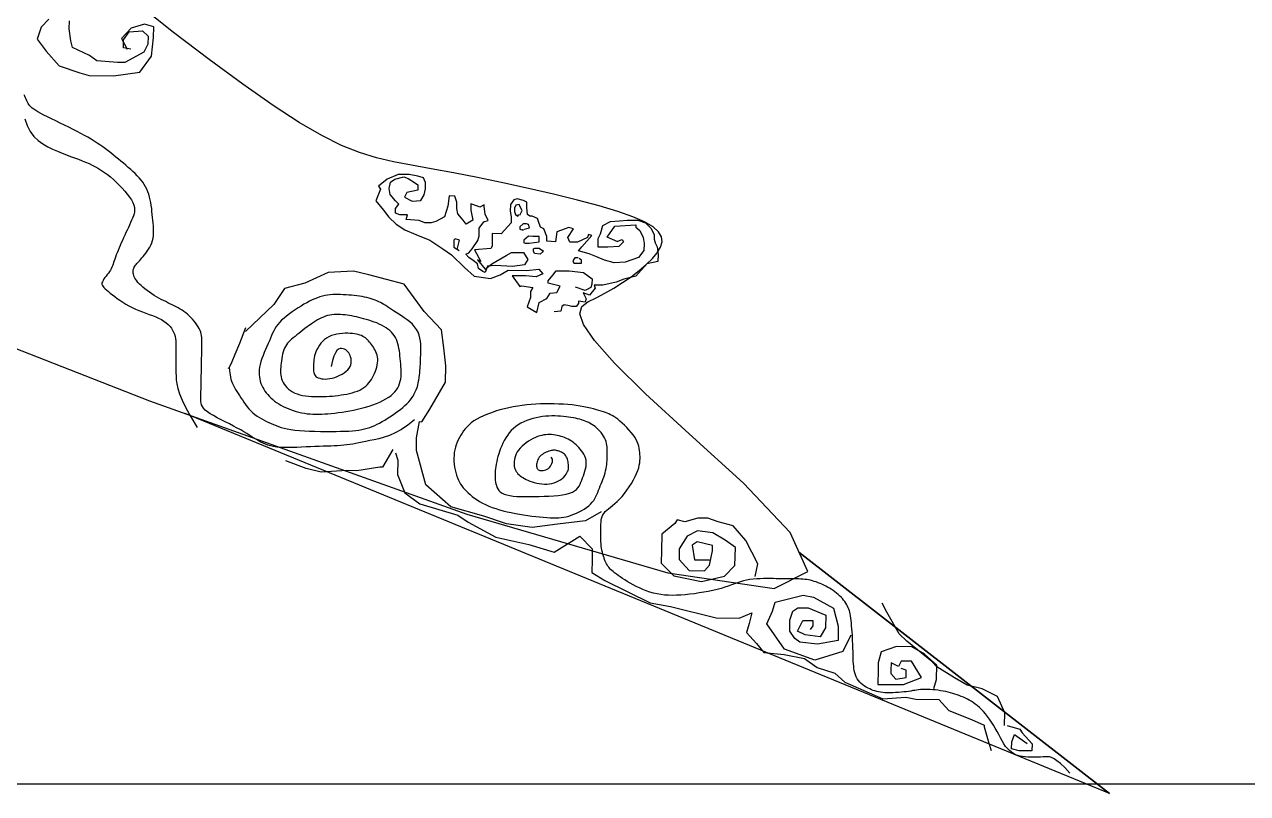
# Model space of a CAD drawing. Extents: x 438 to 4679, y 3545 to 7651.
# Drawn here: x 1612.5 to 1901.6, y 5865.4 to 6047.3 of the extents above; entities that cross this region are included whole.
import ezdxf

# ---------------------------------------------------------------- set-up
doc = ezdxf.new("R2010")
doc.units = 0
doc.header["$MEASUREMENT"] = 0
for name, color, linetype in [('3', 3, 'CONTINUOUS'), ('4', 4, 'CONTINUOUS'), ('7', 7, 'CONTINUOUS')]:
    doc.layers.add(name, color=color, linetype=linetype)

# ---------------------------------------------------------------- blocks, each defined once
blk = doc.blocks.new('风筝-01')
at = {"layer": '3'}
for points in [[(7.2775, 3.6372), (7.2612, 3.6415), (7.2615, 3.666), (7.2741, 3.6903), (7.3028, 3.694), (7.3149, 3.6775), (7.3145, 3.653), (7.306, 3.6286), (7.2647, 3.5965), (7.2483, 3.5967), (7.2034, 3.6014), (7.1873, 3.618), (7.1508, 3.643), (7.147, 3.6634), (7.1434, 3.7003), (7.1437, 3.7248)], [(7.0988, 3.7295), (7.0821, 3.7052), (7.0734, 3.6685), (7.0934, 3.6315), (7.1214, 3.5862), (7.1661, 3.5651), (7.1864, 3.5567), (7.2396, 3.556), (7.297, 3.5675), (7.3222, 3.6161), (7.3271, 3.6733), (7.3275, 3.7059), (7.3072, 3.7144), (7.2784, 3.7025), (7.2575, 3.6701), (7.2693, 3.6373)], [(7.8951, 2.5016), (7.8806, 2.4849), (7.8667, 2.4717), (7.8534, 2.4614), (7.8408, 2.4536), (7.829, 2.4479), (7.8179, 2.4436), (7.8076, 2.4404), (7.7981, 2.4378), (7.7894, 2.4354), (7.7815, 2.4331), (7.7742, 2.431), (7.7673, 2.429), (7.7608, 2.4273), (7.7544, 2.4257), (7.748, 2.4244), (7.7415, 2.4233), (7.7348, 2.4225), (7.7277, 2.4219), (7.7204, 2.4214), (7.7128, 2.421), (7.7048, 2.4207), (7.6965, 2.4204), (7.6877, 2.42), (7.6786, 2.4195), (7.669, 2.4189), (7.6592, 2.4182), (7.6492, 2.4175), (7.6393, 2.4168), (7.6295, 2.4164), (7.62, 2.4162), (7.6111, 2.4163), (7.6027, 2.4169), (7.5952, 2.4179), (7.5883, 2.4194), (7.5819, 2.4214), (7.5761, 2.4238), (7.5707, 2.4266), (7.5656, 2.4297), (7.5607, 2.4332), (7.5559, 2.4369), (7.551, 2.4409), (7.5461, 2.4452), (7.541, 2.4497), (7.5356, 2.4545), (7.5299, 2.4595), (7.5236, 2.4649), (7.5168, 2.4704), (7.5092, 2.4763), (7.501, 2.4824), (7.4923, 2.4887), (7.4833, 2.4951), (7.4743, 2.5016), (7.4657, 2.508), (7.4576, 2.5143), (7.4504, 2.5203), (7.4443, 2.5261), (7.4395, 2.5316), (7.4359, 2.5368), (7.4333, 2.5419), (7.4316, 2.5472), (7.4306, 2.5526), (7.4302, 2.5584), (7.43, 2.5646), (7.4301, 2.5715), (7.4302, 2.5792), (7.4303, 2.5875), (7.4304, 2.5965), (7.4306, 2.6059), (7.4307, 2.6158), (7.4308, 2.6261), (7.431, 2.6366), (7.4311, 2.6472), (7.4313, 2.658), (7.4314, 2.6687), (7.4316, 2.6793), (7.4317, 2.6897), (7.4318, 2.6997), (7.432, 2.7093), (7.4321, 2.7183), (7.4322, 2.7266), (7.4323, 2.7342), (7.4323, 2.7411), (7.4322, 2.7475), (7.432, 2.7535), (7.4315, 2.7592), (7.4308, 2.7647), (7.4297, 2.7701), (7.4282, 2.7756), (7.4264, 2.7813), (7.4241, 2.787), (7.4215, 2.7928), (7.4186, 2.7986), (7.4154, 2.8043), (7.4121, 2.8098), (7.4085, 2.8152), (7.4048, 2.8202), (7.401, 2.825), (7.3971, 2.8294), (7.3931, 2.8335), (7.3891, 2.8374), (7.3849, 2.8411), (7.3807, 2.8446), (7.3764, 2.8479), (7.3719, 2.8512), (7.3674, 2.8543), (7.3628, 2.8574), (7.3582, 2.8605), (7.3534, 2.8638), (7.3485, 2.8671), (7.3436, 2.8706), (7.3386, 2.8744), (7.3335, 2.8785), (7.3283, 2.8828), (7.3231, 2.8875), (7.318, 2.8924), (7.313, 2.8974), (7.3083, 2.9025), (7.3038, 2.9077), (7.2998, 2.9128), (7.2961, 2.9177), (7.293, 2.9225), (7.2903, 2.9272), (7.2881, 2.9316), (7.2863, 2.9359), (7.2849, 2.94), (7.2838, 2.9439), (7.2831, 2.9476), (7.2827, 2.9512), (7.2825, 2.9545), (7.2826, 2.9578), (7.2829, 2.9609), (7.2834, 2.9638), (7.2842, 2.9667), (7.2851, 2.9696), (7.2863, 2.9723), (7.2876, 2.9751), (7.2891, 2.9779), (7.2908, 2.9807), (7.2927, 2.9836), (7.2947, 2.9867), (7.2969, 2.9901), (7.2993, 2.9937), (7.3018, 2.9977), (7.3045, 3.0021), (7.3073, 3.007), (7.3102, 3.0124), (7.3132, 3.0181), (7.316, 3.0241), (7.3187, 3.0305), (7.3211, 3.0371), (7.3232, 3.044), (7.3248, 3.051), (7.326, 3.0581), (7.3267, 3.0655), (7.3271, 3.0729), (7.3272, 3.0806), (7.327, 3.0884), (7.3266, 3.0965), (7.3261, 3.1048), (7.3255, 3.1133), (7.3249, 3.1221), (7.3243, 3.1311), (7.3236, 3.1402), (7.3229, 3.1493), (7.322, 3.1583), (7.3209, 3.1673), (7.3196, 3.176), (7.3181, 3.1845), (7.3164, 3.1927), (7.3144, 3.2006), (7.312, 3.2081), (7.3094, 3.2155), (7.3065, 3.2226), (7.3033, 3.2295), (7.2997, 3.2363), (7.2958, 3.243), (7.2916, 3.2496), (7.287, 3.2561), (7.2822, 3.2626), (7.2772, 3.269), (7.272, 3.2754), (7.2667, 3.2817), (7.2613, 3.288), (7.2558, 3.2943), (7.2504, 3.3006), (7.2449, 3.3069), (7.2394, 3.3132), (7.2338, 3.3194), (7.2281, 3.3256), (7.2223, 3.3318), (7.2164, 3.3379), (7.2103, 3.3439), (7.204, 3.3498), (7.1976, 3.3557), (7.1908, 3.3615), (7.1838, 3.3674), (7.1764, 3.3733), (7.1686, 3.3794), (7.1604, 3.3855), (7.1518, 3.3917), (7.1426, 3.3982), (7.1331, 3.4047), (7.1236, 3.4112), (7.1141, 3.4176), (7.1049, 3.4239), (7.0962, 3.4299), (7.0883, 3.4355), (7.0812, 3.4407), (7.0753, 3.4454), (7.0703, 3.4496), (7.0661, 3.4536), (7.0627, 3.4572), (7.06, 3.4608), (7.0576, 3.4643), (7.0557, 3.4678), (7.0539, 3.4715), (7.0523, 3.4755), (7.0507, 3.4797), (7.0493, 3.4841), (7.0479, 3.4886), (7.0466, 3.4933), (7.0454, 3.498)], [(7.0468, 3.4246), (7.0517, 3.4034), (7.0583, 3.3855), (7.0665, 3.3704), (7.0757, 3.3578), (7.0858, 3.3473), (7.0964, 3.3386), (7.1071, 3.3312), (7.1176, 3.3248), (7.1276, 3.3191), (7.1372, 3.3138), (7.1464, 3.309), (7.1551, 3.3044), (7.1634, 3.3001), (7.1714, 3.2958), (7.179, 3.2914), (7.1864, 3.2869), (7.1935, 3.2822), (7.2004, 3.2772), (7.2071, 3.2718), (7.2136, 3.266), (7.2201, 3.2598), (7.2265, 3.2532), (7.2329, 3.246), (7.2394, 3.2382), (7.2459, 3.2299), (7.2523, 3.2211), (7.2585, 3.212), (7.2644, 3.2028), (7.2698, 3.1936), (7.2746, 3.1845), (7.2787, 3.1758), (7.2819, 3.1675), (7.284, 3.1598), (7.2853, 3.1526), (7.2857, 3.1457), (7.2854, 3.1392), (7.2845, 3.1327), (7.2831, 3.1263), (7.2813, 3.1198), (7.2793, 3.113), (7.277, 3.106), (7.2746, 3.0986), (7.2721, 3.091), (7.2695, 3.0833), (7.2669, 3.0754), (7.2642, 3.0674), (7.2616, 3.0594), (7.259, 3.0515), (7.2565, 3.0436), (7.2542, 3.0358), (7.2519, 3.0282), (7.2497, 3.0209), (7.2477, 3.0138), (7.2458, 3.007), (7.2441, 3.0005), (7.2425, 2.9944), (7.2412, 2.9888), (7.2399, 2.9835), (7.2387, 2.9785), (7.2374, 2.9737), (7.2361, 2.9691), (7.2346, 2.9647), (7.2329, 2.9603), (7.2309, 2.9558), (7.2286, 2.9513), (7.2261, 2.9468), (7.2236, 2.9422), (7.2211, 2.9377), (7.2188, 2.9333), (7.2169, 2.929), (7.2155, 2.9249), (7.2147, 2.9209), (7.2147, 2.9172), (7.2155, 2.9137), (7.2169, 2.9102), (7.2189, 2.9067), (7.2216, 2.903), (7.2249, 2.8991), (7.2286, 2.8949), (7.2328, 2.8902), (7.2375, 2.8851), (7.2425, 2.8795), (7.248, 2.8737), (7.2538, 2.8678), (7.2599, 2.8618), (7.2664, 2.856), (7.2732, 2.8505), (7.2803, 2.8453), (7.2876, 2.8406), (7.2951, 2.8363), (7.3027, 2.8323), (7.3102, 2.8285), (7.3176, 2.8248), (7.3248, 2.821), (7.3317, 2.8172), (7.3381, 2.8131), (7.344, 2.8087), (7.3494, 2.804), (7.3543, 2.799), (7.3586, 2.7937), (7.3625, 2.7881), (7.3658, 2.7823), (7.3685, 2.7764), (7.3708, 2.7702), (7.3725, 2.7638), (7.3738, 2.7573), (7.3747, 2.7506), (7.3753, 2.7436), (7.3756, 2.7363), (7.3757, 2.7288), (7.3757, 2.721), (7.3756, 2.7129), (7.3755, 2.7044), (7.3754, 2.6956), (7.3753, 2.6864), (7.3753, 2.6769), (7.3753, 2.667), (7.3754, 2.6568), (7.3756, 2.6462), (7.3759, 2.6353), (7.3764, 2.6239), (7.3775, 2.6116), (7.3797, 2.5975), (7.3833, 2.581), (7.389, 2.5614), (7.397, 2.5382), (7.408, 2.5105), (7.4223, 2.4777)], [(8.3384, 3.0471), (8.3147, 3.0617), (8.3319, 3.0948), (8.3772, 3.0989), (8.3771, 3.0918), (8.3865, 3.0821), (8.3933, 3.0606), (8.3954, 3.0416), (8.3951, 3.0202), (8.383, 2.9989), (8.3542, 2.985), (8.3304, 2.983), (8.309, 2.9904), (8.2901, 3.0026), (8.2759, 3.0099), (8.2523, 3.0197), (8.2596, 3.0315), (8.2815, 3.0669), (8.2744, 3.0694), (8.2719, 3.0599), (8.2502, 3.0459), (8.2336, 3.0461), (8.229, 3.0605), (8.2413, 3.0865), (8.2318, 3.0913), (8.2054, 3.0774), (8.2026, 3.0466), (8.1836, 3.0492), (8.1838, 3.0635), (8.177, 3.0873), (8.1699, 3.0922), (8.1654, 3.1089), (8.1631, 3.1184), (8.1513, 3.1257), (8.1465, 3.1258), (8.1418, 3.1306), (8.1397, 3.152), (8.14, 3.1687), (8.1329, 3.1735), (8.1187, 3.1785), (8.1187, 3.1785), (8.1115, 3.1762), (8.1042, 3.162), (8.1039, 3.1406), (8.106, 3.124), (8.1058, 3.1049), (8.0839, 3.0719), (8.0648, 3.0722), (8.0643, 3.0341), (8.0619, 3.027), (8.0261, 3.0228), (8.0399, 2.9869), (8.0328, 2.9918), (8.0491, 2.963), (8.0636, 2.9795), (8.0949, 3.0052), (8.1069, 3.0145), (8.1331, 3.0142), (8.1424, 2.9927), (8.135, 2.9761), (8.1087, 2.9717), (8.0707, 2.9746), (8.054, 2.9724), (8.049, 2.9535), (8.0442, 2.9559), (8.0348, 2.9656), (8.0326, 2.9799), (8.0232, 2.9895), (8.0138, 2.9992), (8.0068, 3.0088), (8.014, 3.0134), (8.0213, 3.0252), (8.0336, 3.0512), (8.0362, 3.0654), (8.0365, 3.0892), (8.0463, 3.1081), (8.0559, 3.1127), (8.049, 3.1319), (8.0469, 3.1557), (8.047, 3.1604), (8.0374, 3.1534), (8.0326, 3.1559), (8.0184, 3.1632), (8.0182, 3.1442), (8.0225, 3.1132), (8.0081, 3.1015), (8.0011, 3.1135), (7.9895, 3.1327), (7.9873, 3.1493), (7.9876, 3.1684), (7.9831, 3.1875), (7.9711, 3.1876), (7.9683, 3.1567), (7.9608, 3.1235), (7.9415, 3.1095), (7.9319, 3.1049), (7.9176, 3.1051), (7.9058, 3.1124), (7.8773, 3.1152), (7.8799, 3.1294), (7.8751, 3.1295), (7.8632, 3.1296), (7.8537, 3.1345), (7.8539, 3.1488), (7.8613, 3.1629), (7.8543, 3.1725), (7.8426, 3.1917), (7.8405, 3.2108), (7.8431, 3.2298), (7.8528, 3.2392), (7.8719, 3.246), (7.8814, 3.2412), (7.8955, 3.2291), (7.9025, 3.2218), (7.9023, 3.2052), (7.8784, 3.1984), (7.8735, 3.1842), (7.89, 3.1721), (7.9091, 3.1742), (7.9164, 3.1907), (7.9191, 3.2097), (7.9193, 3.2287), (7.9147, 3.2431), (7.9029, 3.248), (7.8839, 3.253), (7.8601, 3.2533), (7.8361, 3.2394), (7.8168, 3.2182), (7.8214, 3.2087), (7.8114, 3.1731), (7.8277, 3.1444), (7.8393, 3.1228), (7.8557, 3.1012), (7.8745, 3.0843), (7.8981, 3.0697), (7.9288, 3.0526), (7.9571, 3.0261), (7.9759, 3.0068), (8.0039, 2.9684), (8.025, 2.9419), (8.0606, 2.9343), (8.0822, 2.9459), (8.099, 2.9599), (8.1395, 2.9594), (8.1658, 2.9638), (8.1751, 2.9494), (8.1607, 2.9401), (8.1369, 2.9428), (8.1083, 2.9432), (8.1246, 2.9097), (8.1294, 2.912), (8.1531, 2.9069), (8.1482, 2.8951), (8.1479, 2.876), (8.1404, 2.8476), (8.1616, 2.8307), (8.1668, 2.8615), (8.1836, 2.8732), (8.191, 2.8897), (8.2053, 2.8919), (8.2127, 2.9108), (8.1866, 2.9207), (8.1867, 2.9278), (8.1965, 2.9444), (8.2038, 2.9585), (8.2324, 2.9582), (8.2633, 2.953), (8.2821, 2.9337), (8.2818, 2.9171), (8.2793, 2.9076), (8.2673, 2.8982), (8.246, 2.908)], [(8.1251, 3.1285), (8.1301, 3.1427), (8.1255, 3.1546), (8.1232, 3.1618), (8.116, 3.1595), (8.1135, 3.15), (8.1134, 3.1405), (8.1156, 3.131), (8.1203, 3.1261), (8.1228, 3.1309)], [(8.1341, 3.0855), (8.1461, 3.0901), (8.1438, 3.0997), (8.1391, 3.1021), (8.1319, 3.1022), (8.1247, 3.0928), (8.1246, 3.0857), (8.1317, 3.0832), (8.1317, 3.0856)], [(8.3384, 3.0495), (8.348, 3.0541), (8.3503, 3.0469), (8.3405, 3.0328), (8.3167, 3.0307), (8.2953, 3.031), (8.2956, 3.0572), (8.3006, 3.0714), (8.3057, 3.0975), (8.3225, 3.1091), (8.3416, 3.1113), (8.3583, 3.1134), (8.3821, 3.1131), (8.3987, 3.1057), (8.4104, 3.0889), (8.4172, 3.0698), (8.4171, 3.0556), (8.4193, 3.0436), (8.4239, 3.0317), (8.4259, 3.0079), (8.4257, 2.9865), (8.4017, 2.9796), (8.3774, 2.9419), (8.3511, 2.9328), (8.3343, 2.9235), (8.3056, 2.9144), (8.2866, 2.9146), (8.2888, 2.9051), (8.2766, 2.8838), (8.2624, 2.8912), (8.2693, 2.872), (8.2668, 2.8626), (8.2526, 2.8651), (8.2525, 2.8604), (8.2525, 2.858), (8.2476, 2.8485), (8.238, 2.8487), (8.2333, 2.8511), (8.2214, 2.8537), (8.2166, 2.849), (8.214, 2.8347), (8.1997, 2.8325)], [(8.1359, 3.0427), (8.1454, 3.0426), (8.1669, 3.047), (8.1671, 3.0637), (8.1528, 3.0639), (8.1433, 3.064), (8.1336, 3.0522), (8.1335, 3.0427)], [(7.988, 3.0233), (7.9931, 3.0518), (7.9837, 3.0566), (7.9812, 3.0519), (7.9809, 3.0305), (7.9927, 3.0208)], [(8.1595, 3.0281), (8.1666, 3.028), (8.176, 3.0184), (8.1688, 3.009), (8.1569, 3.0115), (8.1546, 3.0187), (8.1547, 3.0258), (8.1571, 3.0281), (8.1595, 3.0281)], [(8.252, 2.9983), (8.2448, 2.9984), (8.2399, 2.989), (8.2422, 2.9818), (8.2589, 2.9816), (8.259, 2.9911), (8.2543, 2.9959)], [(8.3017, 2.2191), (8.2681, 2.1918), (8.2069, 2.1816), (8.1513, 2.1713), (8.096, 2.1831), (8.0464, 2.2059), (7.9747, 2.2346), (7.9201, 2.3018), (7.8994, 2.4073), (7.8999, 2.4461), (7.9061, 2.4959), (7.9116, 2.4958), (7.9288, 2.5343), (7.9632, 2.617), (7.9639, 2.6668), (7.9591, 2.7223), (7.9543, 2.7777), (7.9162, 2.8337), (7.873, 2.9173), (7.7957, 2.9461), (7.7626, 2.9576), (7.707, 2.9528), (7.6567, 2.9203), (7.6121, 2.9042), (7.5892, 2.8547), (7.5271, 2.7724)], [(7.5273, 2.7835), (7.5139, 2.7354), (7.5042, 2.7013), (7.4974, 2.6789), (7.4933, 2.6658), (7.491, 2.6599), (7.4903, 2.6588), (7.4904, 2.6601), (7.4909, 2.6617), (7.4914, 2.6615), (7.4918, 2.6595), (7.4921, 2.656), (7.4925, 2.6513), (7.4929, 2.6457), (7.4936, 2.6394), (7.4944, 2.6327), (7.4955, 2.6261), (7.497, 2.6196), (7.4988, 2.6133), (7.5009, 2.6071), (7.5032, 2.601), (7.5057, 2.5949), (7.5084, 2.5887), (7.5113, 2.5824), (7.5143, 2.5759), (7.5174, 2.5692), (7.5205, 2.5623), (7.5239, 2.5553), (7.5273, 2.5484), (7.531, 2.5416), (7.5348, 2.535), (7.5389, 2.5288), (7.5432, 2.5229), (7.5477, 2.5176), (7.5525, 2.5127), (7.5574, 2.5082), (7.5625, 2.5041), (7.5677, 2.5003), (7.573, 2.4967), (7.5782, 2.4933), (7.5834, 2.4901), (7.5885, 2.4869), (7.5937, 2.4839), (7.5992, 2.481), (7.605, 2.4784), (7.6113, 2.4759), (7.6183, 2.4736), (7.6261, 2.4717), (7.6349, 2.47), (7.6447, 2.4686), (7.6555, 2.4676), (7.6669, 2.4668), (7.6786, 2.4663), (7.6905, 2.466), (7.7023, 2.4658), (7.7137, 2.4659), (7.7245, 2.466), (7.7345, 2.4663), (7.7437, 2.4667), (7.7522, 2.4672), (7.76, 2.468), (7.7673, 2.4689), (7.7741, 2.4701), (7.7805, 2.4717), (7.7865, 2.4735), (7.7923, 2.4757), (7.7979, 2.4782), (7.8034, 2.481), (7.8088, 2.4843), (7.8141, 2.4878), (7.8194, 2.4917), (7.8248, 2.496), (7.8304, 2.5006), (7.836, 2.5055), (7.8418, 2.5107), (7.8476, 2.5162), (7.8534, 2.5219), (7.859, 2.5276), (7.8645, 2.5335), (7.8696, 2.5394), (7.8744, 2.5452), (7.8788, 2.551), (7.8827, 2.5568), (7.8863, 2.5626), (7.8895, 2.5685), (7.8924, 2.5745), (7.8949, 2.5807), (7.8971, 2.5871), (7.8991, 2.5938), (7.9008, 2.6009), (7.9023, 2.6082), (7.9035, 2.6157), (7.9046, 2.6233), (7.9055, 2.6309), (7.9062, 2.6384), (7.9068, 2.6457), (7.9073, 2.6528), (7.9077, 2.6596), (7.908, 2.6661), (7.9083, 2.6726), (7.9085, 2.679), (7.9086, 2.6856), (7.9087, 2.6924), (7.9088, 2.6996), (7.9089, 2.7073), (7.909, 2.7155), (7.909, 2.7242), (7.9088, 2.7333), (7.9082, 2.7425), (7.9071, 2.7518), (7.9054, 2.7609), (7.903, 2.7699), (7.8997, 2.7785), (7.8956, 2.7866), (7.8907, 2.7942), (7.8851, 2.8014), (7.8792, 2.8081), (7.8731, 2.8144), (7.8669, 2.8202), (7.8609, 2.8257), (7.8551, 2.8308), (7.8499, 2.8355), (7.8451, 2.84), (7.8407, 2.8441), (7.8365, 2.8479), (7.8326, 2.8515), (7.8288, 2.8548), (7.8251, 2.8579), (7.8213, 2.8608), (7.8175, 2.8635), (7.8136, 2.8661), (7.8095, 2.8685), (7.8053, 2.8707), (7.8009, 2.8728), (7.7963, 2.8746), (7.7915, 2.8763), (7.7864, 2.8779), (7.7811, 2.8793), (7.7756, 2.8805), (7.7699, 2.8815), (7.7641, 2.8825), (7.7582, 2.8832), (7.7522, 2.8839), (7.7462, 2.8845), (7.7403, 2.885), (7.7345, 2.8853), (7.7287, 2.8856), (7.723, 2.8856), (7.7173, 2.8854), (7.7117, 2.8849), (7.7061, 2.884), (7.7005, 2.8827), (7.695, 2.881), (7.6894, 2.8787), (7.6838, 2.8759), (7.6781, 2.8727), (7.6724, 2.869), (7.6666, 2.8649), (7.6606, 2.8604), (7.6546, 2.8555), (7.6483, 2.8502), (7.6419, 2.8446), (7.6355, 2.8387), (7.6291, 2.8325), (7.6228, 2.8262), (7.6168, 2.8197), (7.6112, 2.8132), (7.606, 2.8066), (7.6014, 2.8001), (7.5975, 2.7936), (7.5942, 2.7871), (7.5913, 2.7805), (7.5887, 2.7738), (7.5864, 2.7669), (7.5841, 2.7596), (7.5818, 2.7521), (7.5794, 2.744), (7.5768, 2.7355), (7.5739, 2.7266), (7.571, 2.7174), (7.5682, 2.7081), (7.5655, 2.6987), (7.5629, 2.6893), (7.5608, 2.6802), (7.559, 2.6714), (7.5578, 2.6629), (7.557, 2.6549), (7.5567, 2.6472), (7.5569, 2.6399), (7.5574, 2.6328), (7.5583, 2.6261), (7.5595, 2.6195), (7.561, 2.6132), (7.5628, 2.607), (7.5648, 2.601), (7.5671, 2.5952), (7.5697, 2.5895), (7.5725, 2.584), (7.5756, 2.5787), (7.579, 2.5735), (7.5826, 2.5686), (7.5865, 2.5637), (7.5906, 2.5591), (7.595, 2.5547), (7.5996, 2.5504), (7.6044, 2.5464), (7.6094, 2.5426), (7.6146, 2.5391), (7.6201, 2.5357), (7.6256, 2.5327), (7.6314, 2.5299), (7.6373, 2.5274), (7.6433, 2.5252), (7.6493, 2.5232), (7.6555, 2.5216), (7.6617, 2.5203), (7.6679, 2.5194), (7.6741, 2.5188), (7.6804, 2.5185), (7.6868, 2.5185), (7.6933, 2.5188), (7.7, 2.5194), (7.7069, 2.5202), (7.7141, 2.5212), (7.7216, 2.5224), (7.7294, 2.5237), (7.7375, 2.5253), (7.7458, 2.5271), (7.7542, 2.5291), (7.7628, 2.5314), (7.7714, 2.5339), (7.7799, 2.5368), (7.7884, 2.5399), (7.7966, 2.5435), (7.8047, 2.5473), (7.8124, 2.5515), (7.8198, 2.5559), (7.8267, 2.5606), (7.8332, 2.5656), (7.8391, 2.5707), (7.8443, 2.5761), (7.8489, 2.5817), (7.8528, 2.5874), (7.8562, 2.5934), (7.859, 2.5996), (7.8612, 2.606), (7.863, 2.6126), (7.8644, 2.6195), (7.8653, 2.6266), (7.866, 2.634), (7.8663, 2.6416), (7.8664, 2.6494), (7.8662, 2.6573), (7.8659, 2.6653), (7.8654, 2.6733), (7.8649, 2.6814), (7.8643, 2.6894), (7.8637, 2.6973), (7.8631, 2.7051), (7.8624, 2.7128), (7.8615, 2.7203), (7.8605, 2.7275), (7.8592, 2.7345), (7.8577, 2.7413), (7.8559, 2.7477), (7.8537, 2.7538), (7.8512, 2.7595), (7.8483, 2.765), (7.8451, 2.7701), (7.8415, 2.7749), (7.8376, 2.7795), (7.8333, 2.7837), (7.8287, 2.7878), (7.8237, 2.7915), (7.8185, 2.795), (7.813, 2.7983), (7.8074, 2.8013), (7.8017, 2.8041), (7.7959, 2.8068), (7.7902, 2.8092), (7.7846, 2.8114), (7.7792, 2.8135), (7.7739, 2.8154), (7.7687, 2.8171), (7.7637, 2.8186), (7.7587, 2.82), (7.7538, 2.8212), (7.749, 2.8222), (7.7441, 2.8231), (7.7393, 2.8237), (7.7344, 2.8242), (7.7296, 2.8244), (7.7248, 2.8244), (7.7201, 2.824), (7.7154, 2.8233), (7.7107, 2.8223), (7.7062, 2.8208), (7.7017, 2.8189), (7.6973, 2.8166), (7.6929, 2.8139), (7.6885, 2.8109), (7.6841, 2.8075), (7.6797, 2.8038), (7.6752, 2.7997), (7.6707, 2.7954), (7.6661, 2.7909), (7.6615, 2.7861), (7.6568, 2.7812), (7.6522, 2.7763), (7.6477, 2.7713), (7.6433, 2.7664), (7.6391, 2.7617), (7.6351, 2.7571), (7.6313, 2.7528), (7.6278, 2.7486), (7.6246, 2.7445), (7.6217, 2.7403), (7.619, 2.7361), (7.6165, 2.7315), (7.6143, 2.7267), (7.6124, 2.7214), (7.6107, 2.7157), (7.6093, 2.7095), (7.608, 2.703), (7.607, 2.6962), (7.6061, 2.6893), (7.6054, 2.6824), (7.6048, 2.6756), (7.6043, 2.6689), (7.6039, 2.6625), (7.6037, 2.6562), (7.6036, 2.6502), (7.6037, 2.6443), (7.6041, 2.6386), (7.6048, 2.6329), (7.6059, 2.6273), (7.6073, 2.6218), (7.6092, 2.6162), (7.6115, 2.6107), (7.6143, 2.6054), (7.6175, 2.6003), (7.6211, 2.5955), (7.6251, 2.591), (7.6296, 2.587), (7.6346, 2.5836), (7.6399, 2.5807), (7.6457, 2.5783), (7.6517, 2.5765), (7.658, 2.575), (7.6645, 2.574), (7.6711, 2.5733), (7.6777, 2.5729), (7.6843, 2.5727), (7.6909, 2.5727), (7.6974, 2.5729), (7.7038, 2.5732), (7.7101, 2.5738), (7.7164, 2.5745), (7.7227, 2.5753), (7.729, 2.5764), (7.7353, 2.5776), (7.7415, 2.579), (7.7477, 2.5806), (7.7538, 2.5824), (7.7597, 2.5845), (7.7654, 2.5869), (7.7709, 2.5897), (7.776, 2.5928), (7.7808, 2.5964), (7.7852, 2.6003), (7.7891, 2.6047), (7.7927, 2.6094), (7.796, 2.6145), (7.7989, 2.6199), (7.8016, 2.6255), (7.8041, 2.6314), (7.8063, 2.6376), (7.8084, 2.6438), (7.8103, 2.6502), (7.8119, 2.6567), (7.8133, 2.6632), (7.8143, 2.6696), (7.815, 2.676), (7.8154, 2.6822), (7.8153, 2.6882), (7.8148, 2.694), (7.814, 2.6995), (7.8128, 2.7048), (7.8113, 2.7099), (7.8097, 2.7147), (7.8078, 2.7193), (7.8059, 2.7238), (7.8038, 2.7281), (7.8018, 2.7322), (7.7998, 2.7361), (7.7977, 2.7398), (7.7955, 2.7433), (7.7932, 2.7466), (7.7909, 2.7497), (7.7884, 2.7525), (7.7857, 2.7551), (7.7829, 2.7574), (7.7798, 2.7595), (7.7766, 2.7613), (7.773, 2.7629), (7.7691, 2.7642), (7.7649, 2.7652), (7.7603, 2.766), (7.7554, 2.7666), (7.75, 2.7669), (7.7442, 2.7668), (7.7383, 2.7664), (7.7322, 2.7655), (7.7262, 2.7641), (7.7202, 2.7621), (7.7144, 2.7595), (7.709, 2.7561), (7.704, 2.752), (7.6993, 2.7472), (7.6952, 2.7419), (7.6914, 2.7361), (7.6881, 2.7299), (7.6852, 2.7235), (7.6827, 2.7169), (7.6807, 2.7103), (7.679, 2.7038), (7.6778, 2.6974), (7.6769, 2.6912), (7.6763, 2.6851), (7.6759, 2.6793), (7.6756, 2.6737), (7.6755, 2.6683), (7.6754, 2.6633), (7.6753, 2.6587), (7.6754, 2.6543), (7.6755, 2.6503), (7.6759, 2.6466), (7.6765, 2.6432), (7.6774, 2.6401), (7.6788, 2.6372), (7.6806, 2.6346), (7.6829, 2.6323), (7.6857, 2.6303), (7.6889, 2.6287), (7.6926, 2.6274), (7.6967, 2.6267), (7.7011, 2.6264), (7.7059, 2.6268), (7.711, 2.6278), (7.7163, 2.6294), (7.7218, 2.6317), (7.7272, 2.6345), (7.7326, 2.6379), (7.7377, 2.6416), (7.7424, 2.6458), (7.7466, 2.6502), (7.7502, 2.6549), (7.753, 2.6598), (7.7551, 2.6648), (7.7565, 2.6699), (7.7574, 2.675), (7.7577, 2.6801), (7.7576, 2.6851), (7.7571, 2.6899), (7.7562, 2.6946), (7.7551, 2.6989), (7.7538, 2.703), (7.7521, 2.7068), (7.7502, 2.7102), (7.748, 2.7131), (7.7456, 2.7157), (7.7429, 2.7177), (7.7399, 2.7192), (7.7367, 2.7201), (7.7333, 2.7199), (7.7298, 2.718), (7.7263, 2.7139), (7.723, 2.7071), (7.7197, 2.697), (7.7168, 2.683), (7.7142, 2.6647)], [(9.3226, 1.4187), (9.3115, 1.4353), (9.3023, 1.4478), (9.2947, 1.4567), (9.2884, 1.4627), (9.283, 1.4662), (9.2782, 1.468), (9.2737, 1.4685), (9.2692, 1.4683), (9.2643, 1.468), (9.2591, 1.4677), (9.2537, 1.4674), (9.2481, 1.4671), (9.2424, 1.467), (9.2366, 1.4671), (9.2309, 1.4674), (9.2253, 1.468), (9.2198, 1.469), (9.2146, 1.4704), (9.2095, 1.4723), (9.2046, 1.4749), (9.1999, 1.4782), (9.1953, 1.4823), (9.191, 1.4874), (9.1868, 1.4935), (9.1828, 1.5006), (9.179, 1.5087), (9.1752, 1.5175), (9.1715, 1.5269), (9.1678, 1.5366), (9.1641, 1.5465), (9.1603, 1.5563), (9.1563, 1.5659), (9.1522, 1.5751), (9.148, 1.5838), (9.1436, 1.592), (9.1391, 1.5998), (9.1346, 1.6071), (9.1301, 1.6138), (9.1256, 1.6199), (9.1211, 1.6254), (9.1167, 1.6304), (9.1124, 1.6348), (9.1081, 1.6388), (9.1038, 1.6423), (9.0995, 1.6455), (9.0951, 1.6484), (9.0908, 1.6511), (9.0863, 1.6536), (9.0818, 1.6561), (9.0772, 1.6584), (9.0725, 1.6606), (9.0676, 1.6627), (9.0627, 1.6647), (9.0575, 1.6666), (9.0523, 1.6683), (9.0468, 1.6698), (9.0412, 1.6712), (9.0355, 1.6724), (9.0297, 1.6734), (9.024, 1.6742), (9.0183, 1.6748), (9.0128, 1.6751), (9.0075, 1.6752), (9.0025, 1.6751), (8.9978, 1.6746), (8.9934, 1.674), (8.989, 1.6732), (8.9848, 1.6723), (8.9805, 1.6713), (8.9761, 1.6702), (8.9714, 1.6692), (8.9664, 1.6682), (8.961, 1.6672), (8.9552, 1.6664), (8.9493, 1.6658), (8.9432, 1.6652), (8.9372, 1.6649), (8.9312, 1.6647), (8.9255, 1.6648), (8.9201, 1.6651), (8.9151, 1.6656), (8.9105, 1.6664), (8.9062, 1.6675), (8.9021, 1.6688), (8.8982, 1.6704), (8.8945, 1.6722), (8.8907, 1.6743), (8.887, 1.6766), (8.8832, 1.6792), (8.8793, 1.6821), (8.8756, 1.6854), (8.8719, 1.6889), (8.8684, 1.6929), (8.8652, 1.6973), (8.8622, 1.7021), (8.8597, 1.7074), (8.8575, 1.7133), (8.8558, 1.7195), (8.8544, 1.726), (8.8533, 1.7328), (8.8525, 1.7397), (8.8519, 1.7466), (8.8514, 1.7535), (8.8511, 1.7602), (8.8509, 1.7667), (8.8508, 1.773), (8.8506, 1.7793), (8.8505, 1.7857), (8.8505, 1.7923), (8.8504, 1.7993), (8.8502, 1.8067), (8.85, 1.8147), (8.8497, 1.8233), (8.8494, 1.8324), (8.849, 1.8419), (8.8485, 1.8514), (8.848, 1.8609), (8.8475, 1.87), (8.8469, 1.8787), (8.8464, 1.8867), (8.8458, 1.894), (8.8451, 1.9004), (8.8444, 1.9063), (8.8436, 1.9116), (8.8426, 1.9165), (8.8415, 1.9212), (8.8402, 1.9257), (8.8386, 1.9302), (8.8368, 1.9348), (8.8348, 1.9394), (8.8325, 1.9441), (8.83, 1.9487), (8.8273, 1.9533), (8.8243, 1.9578), (8.8212, 1.9623), (8.8179, 1.9665), (8.8144, 1.9706), (8.8107, 1.9746), (8.8069, 1.9784), (8.803, 1.982), (8.7991, 1.9854), (8.795, 1.9887), (8.7909, 1.9917), (8.7868, 1.9947), (8.7827, 1.9974), (8.7786, 1.9999), (8.7744, 2.0023), (8.7703, 2.0045), (8.7662, 2.0064), (8.762, 2.0081), (8.7579, 2.0096), (8.7537, 2.0108), (8.7496, 2.0118), (8.7454, 2.0125), (8.7412, 2.0131), (8.737, 2.0134), (8.7328, 2.0137), (8.7284, 2.0139), (8.724, 2.014), (8.7196, 2.014), (8.715, 2.0141), (8.7103, 2.0141), (8.7055, 2.0142), (8.7004, 2.0143), (8.6951, 2.0144), (8.6894, 2.0144), (8.6834, 2.0145), (8.6771, 2.0146), (8.6703, 2.0147), (8.6632, 2.0147), (8.6558, 2.0146), (8.6483, 2.0143), (8.6407, 2.0137), (8.6332, 2.0129), (8.6259, 2.0116), (8.6188, 2.0098), (8.6119, 2.0076), (8.6053, 2.0049), (8.5988, 2.0019), (8.5923, 1.9987), (8.5855, 1.9952), (8.5785, 1.9917), (8.571, 1.9882), (8.563, 1.9847), (8.5543, 1.9815), (8.545, 1.9784), (8.5353, 1.9756), (8.5254, 1.973), (8.5152, 1.9707), (8.505, 1.9686), (8.4949, 1.9669), (8.485, 1.9655), (8.4755, 1.9644), (8.4663, 1.9637), (8.4573, 1.9635), (8.4486, 1.9637), (8.4402, 1.9644), (8.4319, 1.9657), (8.4238, 1.9676), (8.4158, 1.9701), (8.4079, 1.9733), (8.4001, 1.9771), (8.3926, 1.9814), (8.3852, 1.986), (8.3782, 1.9909), (8.3714, 1.9959), (8.365, 2.001), (8.3589, 2.006), (8.3533, 2.0108), (8.3481, 2.0155), (8.3433, 2.0199), (8.339, 2.0242), (8.335, 2.0284), (8.3313, 2.0323), (8.3281, 2.0361), (8.3252, 2.0397), (8.3226, 2.0431), (8.3204, 2.0464), (8.3184, 2.0497), (8.3166, 2.053), (8.315, 2.0565), (8.3135, 2.0602), (8.3121, 2.0642), (8.3108, 2.0685), (8.3095, 2.0732), (8.3082, 2.0783), (8.3069, 2.0838), (8.3058, 2.0895), (8.3047, 2.0956), (8.3037, 2.1018), (8.3029, 2.1082), (8.3022, 2.1148), (8.3016, 2.1214), (8.3013, 2.1281), (8.301, 2.1348), (8.3009, 2.1415), (8.3009, 2.1483), (8.3009, 2.155), (8.301, 2.1617), (8.301, 2.1683), (8.3011, 2.1748), (8.3013, 2.1813), (8.3016, 2.1875), (8.3022, 2.1936), (8.303, 2.1994), (8.3043, 2.205), (8.3059, 2.2103), (8.3081, 2.2153), (8.3109, 2.22), (8.3142, 2.2245), (8.318, 2.229), (8.3223, 2.2337), (8.3268, 2.2388), (8.3317, 2.2445), (8.3368, 2.2509), (8.342, 2.2582), (8.3473, 2.2667), (8.3527, 2.276), (8.3579, 2.2859), (8.363, 2.2963), (8.3677, 2.3068), (8.3721, 2.3173), (8.3759, 2.3275), (8.3791, 2.3371), (8.3817, 2.3461), (8.3836, 2.3544), (8.385, 2.362), (8.3859, 2.3693), (8.3864, 2.3761), (8.3866, 2.3826), (8.3866, 2.389), (8.3864, 2.3952), (8.3861, 2.4015), (8.3856, 2.4077), (8.3849, 2.4141), (8.3838, 2.4205), (8.3824, 2.4271), (8.3805, 2.4339), (8.3781, 2.4408), (8.3751, 2.448), (8.3714, 2.4554), (8.3671, 2.463), (8.3625, 2.4705), (8.3576, 2.4779), (8.3525, 2.485), (8.3474, 2.4916), (8.3425, 2.4977), (8.3379, 2.503), (8.3337, 2.5075), (8.3297, 2.5112), (8.326, 2.5144), (8.3224, 2.517), (8.3188, 2.5194), (8.315, 2.5215), (8.3111, 2.5235), (8.3068, 2.5256), (8.3021, 2.5278), (8.2969, 2.5301), (8.2914, 2.5325), (8.2853, 2.535), (8.2788, 2.5374), (8.2717, 2.5397), (8.2642, 2.5418), (8.2562, 2.5438), (8.2476, 2.5455), (8.2386, 2.547), (8.2293, 2.5482), (8.2196, 2.5491), (8.2097, 2.5498), (8.1997, 2.5503), (8.1896, 2.5504), (8.1795, 2.5504), (8.1695, 2.55), (8.1596, 2.5494), (8.1497, 2.5484), (8.1399, 2.5472), (8.1301, 2.5456), (8.1203, 2.5436), (8.1106, 2.5413), (8.1008, 2.5385), (8.0911, 2.5353), (8.0814, 2.5317), (8.072, 2.5277), (8.0628, 2.5234), (8.054, 2.5188), (8.0457, 2.5139), (8.038, 2.5088), (8.031, 2.5034), (8.0247, 2.4979), (8.0191, 2.4922), (8.0142, 2.4862), (8.0098, 2.4802), (8.0058, 2.4739), (8.0023, 2.4675), (7.9991, 2.4608), (7.9961, 2.454), (7.9934, 2.4471), (7.9908, 2.4399), (7.9884, 2.4325), (7.9864, 2.425), (7.9846, 2.4172), (7.9832, 2.4092), (7.9821, 2.4009), (7.9814, 2.3924), (7.9812, 2.3836), (7.9813, 2.3747), (7.9818, 2.3657), (7.9827, 2.3568), (7.9838, 2.3481), (7.9853, 2.3396), (7.9869, 2.3315), (7.9888, 2.3239), (7.9909, 2.3169), (7.9932, 2.3104), (7.9957, 2.3044), (7.9984, 2.2987), (8.0014, 2.2932), (8.0047, 2.2879), (8.0083, 2.2827), (8.0122, 2.2775), (8.0165, 2.2722), (8.0211, 2.2669), (8.0261, 2.2616), (8.0315, 2.2563), (8.0372, 2.2512), (8.0434, 2.2463), (8.05, 2.2416), (8.057, 2.2372), (8.0644, 2.2331), (8.0722, 2.2293), (8.0804, 2.2258), (8.0888, 2.2227), (8.0974, 2.2197), (8.1062, 2.217), (8.1152, 2.2145), (8.1241, 2.2123), (8.1331, 2.2101), (8.142, 2.2082), (8.1508, 2.2065), (8.1594, 2.205), (8.1677, 2.2037), (8.1757, 2.2026), (8.1834, 2.2018), (8.1905, 2.2012), (8.1972, 2.2009), (8.2035, 2.2009), (8.2094, 2.2012), (8.2151, 2.2019), (8.2205, 2.203), (8.226, 2.2045), (8.2314, 2.2064), (8.2369, 2.2089), (8.2425, 2.2118), (8.2483, 2.2153), (8.254, 2.2191), (8.2596, 2.2234), (8.265, 2.2279), (8.2701, 2.2328), (8.2748, 2.238), (8.2789, 2.2434), (8.2825, 2.249), (8.2856, 2.2547), (8.2883, 2.2606), (8.2906, 2.2667), (8.2926, 2.2729), (8.2945, 2.2792), (8.2963, 2.2856), (8.2981, 2.2921), (8.2999, 2.2987), (8.3018, 2.3053), (8.3038, 2.312), (8.3056, 2.3188), (8.3074, 2.3255), (8.309, 2.3322), (8.3105, 2.3388), (8.3117, 2.3454), (8.3128, 2.352), (8.3135, 2.3584), (8.3141, 2.3648), (8.3145, 2.371), (8.3148, 2.3772), (8.315, 2.3833), (8.3151, 2.3893), (8.3152, 2.3953), (8.3153, 2.4011), (8.3153, 2.4069), (8.3152, 2.4126), (8.3149, 2.4182), (8.3145, 2.4238), (8.3137, 2.4294), (8.3126, 2.435), (8.3112, 2.4406), (8.3093, 2.4461), (8.3071, 2.4516), (8.3045, 2.457), (8.3017, 2.4623), (8.2986, 2.4673), (8.2954, 2.4721), (8.292, 2.4765), (8.2886, 2.4806), (8.2852, 2.4842), (8.2817, 2.4875), (8.2782, 2.4904), (8.2747, 2.493), (8.271, 2.4953), (8.2673, 2.4975), (8.2634, 2.4994), (8.2593, 2.5013), (8.2551, 2.503), (8.2507, 2.5047), (8.2461, 2.5062), (8.2413, 2.5076), (8.2362, 2.5089), (8.231, 2.5101), (8.2255, 2.5111), (8.2197, 2.512), (8.2137, 2.5126), (8.2075, 2.5131), (8.201, 2.5134), (8.1944, 2.5133), (8.1877, 2.513), (8.1808, 2.5123), (8.1739, 2.5113), (8.167, 2.5099), (8.16, 2.508), (8.1531, 2.5057), (8.1463, 2.5029), (8.1397, 2.4996), (8.1333, 2.4958), (8.1271, 2.4915), (8.1212, 2.4866), (8.1157, 2.481), (8.1107, 2.4749), (8.106, 2.4683), (8.1017, 2.4612), (8.0978, 2.4537), (8.0942, 2.4459), (8.091, 2.4379), (8.088, 2.4297), (8.0854, 2.4214), (8.0829, 2.4132), (8.0808, 2.4049), (8.0789, 2.3968), (8.0772, 2.3888), (8.0757, 2.3809), (8.0744, 2.3733), (8.0734, 2.3659), (8.0725, 2.3588), (8.0718, 2.3521), (8.0713, 2.3456), (8.0709, 2.3394), (8.0708, 2.3335), (8.0708, 2.3277), (8.071, 2.322), (8.0713, 2.3164), (8.0718, 2.3108), (8.0726, 2.3053), (8.0736, 2.2998), (8.0749, 2.2946), (8.0768, 2.2895), (8.0792, 2.2848), (8.0822, 2.2806), (8.0861, 2.2768), (8.0908, 2.2736), (8.0964, 2.2711), (8.1029, 2.2692), (8.1102, 2.2678), (8.1183, 2.2669), (8.127, 2.2664), (8.1363, 2.2661), (8.1461, 2.2661), (8.1563, 2.2663), (8.1668, 2.2666), (8.1775, 2.267), (8.1881, 2.2676), (8.1985, 2.2685), (8.2084, 2.2698), (8.2176, 2.2714), (8.2259, 2.2736), (8.2332, 2.2763), (8.2392, 2.2797), (8.2441, 2.2836), (8.248, 2.288), (8.2512, 2.2929), (8.2538, 2.2983), (8.2559, 2.3041), (8.2578, 2.3102), (8.2596, 2.3166), (8.2614, 2.3233), (8.2633, 2.3301), (8.2651, 2.3371), (8.2667, 2.3442), (8.268, 2.3513), (8.269, 2.3583), (8.2695, 2.3652), (8.2696, 2.3719), (8.269, 2.3783), (8.2679, 2.3845), (8.2664, 2.3905), (8.2644, 2.3962), (8.262, 2.4016), (8.2594, 2.4068), (8.2565, 2.4117), (8.2535, 2.4164), (8.2504, 2.4208), (8.2472, 2.425), (8.244, 2.4289), (8.2406, 2.4325), (8.2371, 2.4359), (8.2336, 2.439), (8.2299, 2.4419), (8.2262, 2.4445), (8.2224, 2.4468), (8.2185, 2.4489), (8.2145, 2.4507), (8.2105, 2.4523), (8.2064, 2.4536), (8.2023, 2.4547), (8.1981, 2.4554), (8.194, 2.456), (8.1898, 2.4562), (8.1856, 2.4562), (8.1814, 2.4558), (8.1771, 2.4551), (8.1727, 2.4539), (8.1682, 2.4522), (8.1635, 2.45), (8.1587, 2.4472), (8.1538, 2.4439), (8.1487, 2.44), (8.1437, 2.4356), (8.1388, 2.4309), (8.134, 2.4258), (8.1296, 2.4204), (8.1257, 2.4147), (8.1222, 2.4089), (8.1193, 2.4031), (8.1169, 2.3971), (8.1151, 2.3912), (8.1138, 2.3854), (8.1129, 2.3797), (8.1123, 2.3741), (8.1122, 2.3688), (8.1123, 2.3638), (8.1127, 2.3591), (8.1134, 2.3548), (8.1143, 2.3507), (8.1156, 2.3468), (8.117, 2.3432), (8.1188, 2.3397), (8.1207, 2.3364), (8.123, 2.3332), (8.1255, 2.3301), (8.1283, 2.3271), (8.1314, 2.3242), (8.1347, 2.3214), (8.1384, 2.3187), (8.1424, 2.3162), (8.1467, 2.3138), (8.1514, 2.3116), (8.1563, 2.3096), (8.1616, 2.3078), (8.1671, 2.3063), (8.1727, 2.3052), (8.1783, 2.3046), (8.1839, 2.3045), (8.1894, 2.3051), (8.1947, 2.3064), (8.1998, 2.3084), (8.2046, 2.3111), (8.2091, 2.3144), (8.2133, 2.318), (8.217, 2.322), (8.2204, 2.3262), (8.2232, 2.3304), (8.2256, 2.3346), (8.2275, 2.3387), (8.2289, 2.3426), (8.2299, 2.3464), (8.2306, 2.3501), (8.2309, 2.3538), (8.231, 2.3575), (8.2309, 2.3612), (8.2307, 2.365), (8.2303, 2.3689), (8.2299, 2.3727), (8.2293, 2.3766), (8.2286, 2.3804), (8.2277, 2.384), (8.2265, 2.3875), (8.2252, 2.3908), (8.2237, 2.3937), (8.2218, 2.3963), (8.2198, 2.3986), (8.2176, 2.4007), (8.2153, 2.4024), (8.213, 2.4038), (8.2107, 2.4051), (8.2084, 2.4061), (8.2063, 2.4069), (8.2043, 2.4075), (8.2024, 2.408), (8.2006, 2.4082), (8.1988, 2.4083), (8.1969, 2.4081), (8.195, 2.4077), (8.1929, 2.407), (8.1905, 2.4062), (8.188, 2.405), (8.1852, 2.4036), (8.1824, 2.402), (8.1795, 2.4001), (8.1766, 2.3979), (8.1739, 2.3955), (8.1713, 2.3928), (8.1691, 2.3898), (8.1671, 2.3866), (8.1655, 2.3832), (8.1641, 2.3797), (8.1631, 2.3761), (8.1623, 2.3725), (8.1618, 2.3689), (8.1614, 2.3655), (8.1613, 2.3622), (8.1613, 2.3593), (8.1616, 2.3565), (8.1621, 2.3541), (8.1628, 2.352), (8.1637, 2.3501), (8.165, 2.3486), (8.1666, 2.3473), (8.1685, 2.3465), (8.1707, 2.3459), (8.1732, 2.3458), (8.1759, 2.346), (8.1787, 2.3468), (8.1815, 2.348), (8.1843, 2.3499), (8.187, 2.3523), (8.1894, 2.3554), (8.1915, 2.3591), (8.1933, 2.3634), (8.1947, 2.3679), (8.1956, 2.3724), (8.1959, 2.3768), (8.1957, 2.3808), (8.1947, 2.3842), (8.1931, 2.3867)], [(7.8485, 2.411), (7.8256, 2.356), (7.82, 2.356), (7.77, 2.3456), (7.7478, 2.3459), (7.6923, 2.3411), (7.6591, 2.3527), (7.6151, 2.3754)], [(7.8539, 2.3999), (7.8592, 2.3777), (7.8586, 2.3334), (7.8744, 2.2777), (7.9073, 2.2441), (7.99, 2.2097), (8.0119, 2.1873), (8.0723, 2.1421), (8.1441, 2.119), (8.1992, 2.0961), (8.2554, 2.1452), (8.2826, 2.106), (8.2821, 2.0728), (8.2816, 2.034), (8.3099, 2.0088), (8.4089, 1.941), (8.4531, 1.9293), (8.5525, 1.8947), (8.6024, 1.894), (8.6303, 1.9103), (8.6243, 1.8771), (8.6184, 1.8495), (8.6401, 1.816), (8.6564, 1.788), (8.7007, 1.7819), (8.7449, 1.7702), (8.7723, 1.7422), (8.8109, 1.725), (8.8327, 1.697), (8.9152, 1.6461), (8.9652, 1.6509), (8.9873, 1.6451), (9.0372, 1.6444), (9.0589, 1.6109), (9.1085, 1.5825), (9.136, 1.5655), (9.1359, 1.56), (9.1463, 1.51), (9.1516, 1.4878)], [(8.6374, 2.021), (8.6434, 2.0597), (8.6167, 2.132), (8.5895, 2.1767), (8.5564, 2.1883), (8.5344, 2.1996), (8.5122, 2.1999), (8.4843, 2.1892), (8.4678, 2.195), (8.4621, 2.184), (8.4339, 2.1511), (8.4332, 2.1013), (8.4327, 2.0625), (8.4599, 2.0234), (8.5207, 2.0059), (8.5708, 2.0219), (8.5934, 2.0548), (8.5942, 2.1102), (8.5723, 2.1326), (8.5449, 2.1552), (8.5117, 2.1612), (8.4893, 2.1448), (8.4721, 2.1063), (8.4717, 2.0731), (8.4934, 2.0395), (8.5267, 2.0391), (8.538, 2.0556), (8.5441, 2.0998), (8.5444, 2.1164), (8.5112, 2.1279), (8.5, 2.117), (8.5049, 2.0726), (8.5382, 2.0722)], [(8.8457, 1.8409), (8.8284, 1.7913), (8.767, 1.7644), (8.7009, 1.7985), (8.6631, 1.8766), (8.6748, 1.9152), (8.6807, 1.9428), (8.742, 1.9642), (8.7641, 1.9583), (8.808, 1.9245), (8.8184, 1.869), (8.8178, 1.8246), (8.7732, 1.8142), (8.7345, 1.8202), (8.7236, 1.8315), (8.7128, 1.8538), (8.7132, 1.887), (8.7191, 1.9146), (8.7304, 1.9255), (8.7526, 1.9252), (8.7911, 1.9026), (8.7906, 1.8638), (8.7791, 1.8363), (8.7459, 1.8422), (8.7294, 1.8535), (8.7409, 1.8866), (8.7631, 1.8863), (8.7629, 1.8697), (8.7572, 1.8587)], [(9.1803, 1.5649), (9.1809, 1.6037), (9.1649, 1.6538), (9.1319, 1.6764), (9.0988, 1.6879), (9.0714, 1.7104), (9.033, 1.7442), (9.0221, 1.761), (8.9675, 1.8226), (8.9512, 1.845), (8.9243, 1.9118), (8.9136, 1.9397)], [(9.0265, 1.6778), (9.0325, 1.7054), (9.0331, 1.7497), (9.0058, 1.7833), (8.9784, 1.8059), (8.9451, 1.8063), (8.9116, 1.7901), (8.9056, 1.757), (8.9053, 1.7348), (8.9047, 1.6905), (8.9269, 1.6902), (8.9602, 1.6898), (8.9993, 1.7114), (8.9778, 1.7616), (8.9556, 1.7619), (8.9498, 1.7453), (8.9333, 1.7566), (8.933, 1.7345), (8.9329, 1.7234), (8.9437, 1.7066), (8.966, 1.7119), (8.9663, 1.734), (8.9553, 1.7397), (8.9553, 1.7397)], [(9.1859, 1.5649), (9.2135, 1.5534), (9.2189, 1.5423), (9.2406, 1.5087), (9.2403, 1.4866), (9.2126, 1.4869), (9.196, 1.4927), (9.1963, 1.5149), (9.2021, 1.5369), (9.2295, 1.5089)]]:
    blk.add_lwpolyline(points, dxfattribs=at)
at = {"layer": '7'}
for points in [[(6.3256, 3.1062), (7.3182, 2.5594), (8.0096, 2.2125), (8.4473, 2.0321), (8.6789, 1.9847), (8.7518, 2.037), (8.7136, 2.1556), (8.6117, 2.3071), (8.4937, 2.4581), (8.3986, 2.5815), (8.331, 2.6756), (8.2872, 2.7449), (8.2633, 2.7937), (8.2556, 2.8268), (8.2601, 2.8485), (8.2732, 2.8633), (8.2909, 2.8758), (8.31, 2.8897), (8.3294, 2.9053), (8.3486, 2.9223), (8.3672, 2.9403), (8.3845, 2.9589), (8.4001, 2.9776), (8.4134, 2.996), (8.4239, 3.0138), (8.4312, 3.0307), (8.4345, 3.0468), (8.4333, 3.0623), (8.427, 3.0775), (8.4149, 3.0926), (8.3965, 3.108), (8.3711, 3.1238), (8.3382, 3.1402), (8.2974, 3.1575), (8.2503, 3.1753), (8.1984, 3.1932), (8.1438, 3.2109), (8.088, 3.2279), (8.0328, 3.2439), (7.9802, 3.2583), (7.9317, 3.2709), (7.8886, 3.2817), (7.8495, 3.2922), (7.8124, 3.3045), (7.7753, 3.3207), (7.7362, 3.3428), (7.6932, 3.3728), (7.6442, 3.4129), (7.5873, 3.4649), (7.5213, 3.5301), (7.4481, 3.6059), (7.3707, 3.6891), (7.2919, 3.7761)], [(9.4093, 1.3559), (8.7327, 2.0963), (9.4093, 1.3559), (7.3955, 2.5207)]]:
    blk.add_lwpolyline(points, dxfattribs=at)
blk = doc.blocks.new('风筝6')
at = {"layer": '3', "xscale": 43.42158268029161, "yscale": 30.8572590910693, "zscale": 43.42158268029161}
blk.add_blockref('风筝-01', (-113.84, -21.49), dxfattribs=at)

msp = doc.modelspace()

# ---------------------------------------------------------------- linework, layer by layer
at = {"layer": '4'}
msp.add_line((715.34, 5867.7), (2565.34, 5867.7), dxfattribs=at)

# ---------------------------------------------------------------- block references
at = {"layer": '4', "xscale": 2.5, "yscale": 2.5, "zscale": 2.5}
msp.add_blockref('风筝6', (1132.2, 5814.54), dxfattribs=at)

doc.saveas('drawing.dxf')
